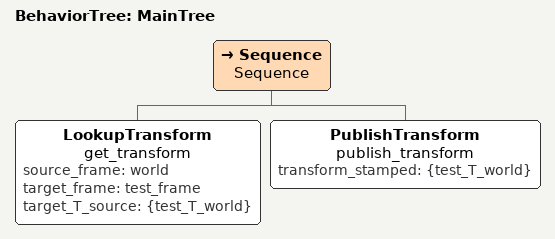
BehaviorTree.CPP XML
<root main_tree_to_execute="MainTree">
  <BehaviorTree ID="MainTree">
    <Sequence name="Sequence">
      <LookupTransform
        name="get_transform"
        source_frame="world"
        target_frame="test_frame"
        target_T_source="{test_T_world}"
      />

      <PublishTransform
        name="publish_transform"
        transform_stamped="{test_T_world}"
      />
    </Sequence>
  </BehaviorTree>
</root>
